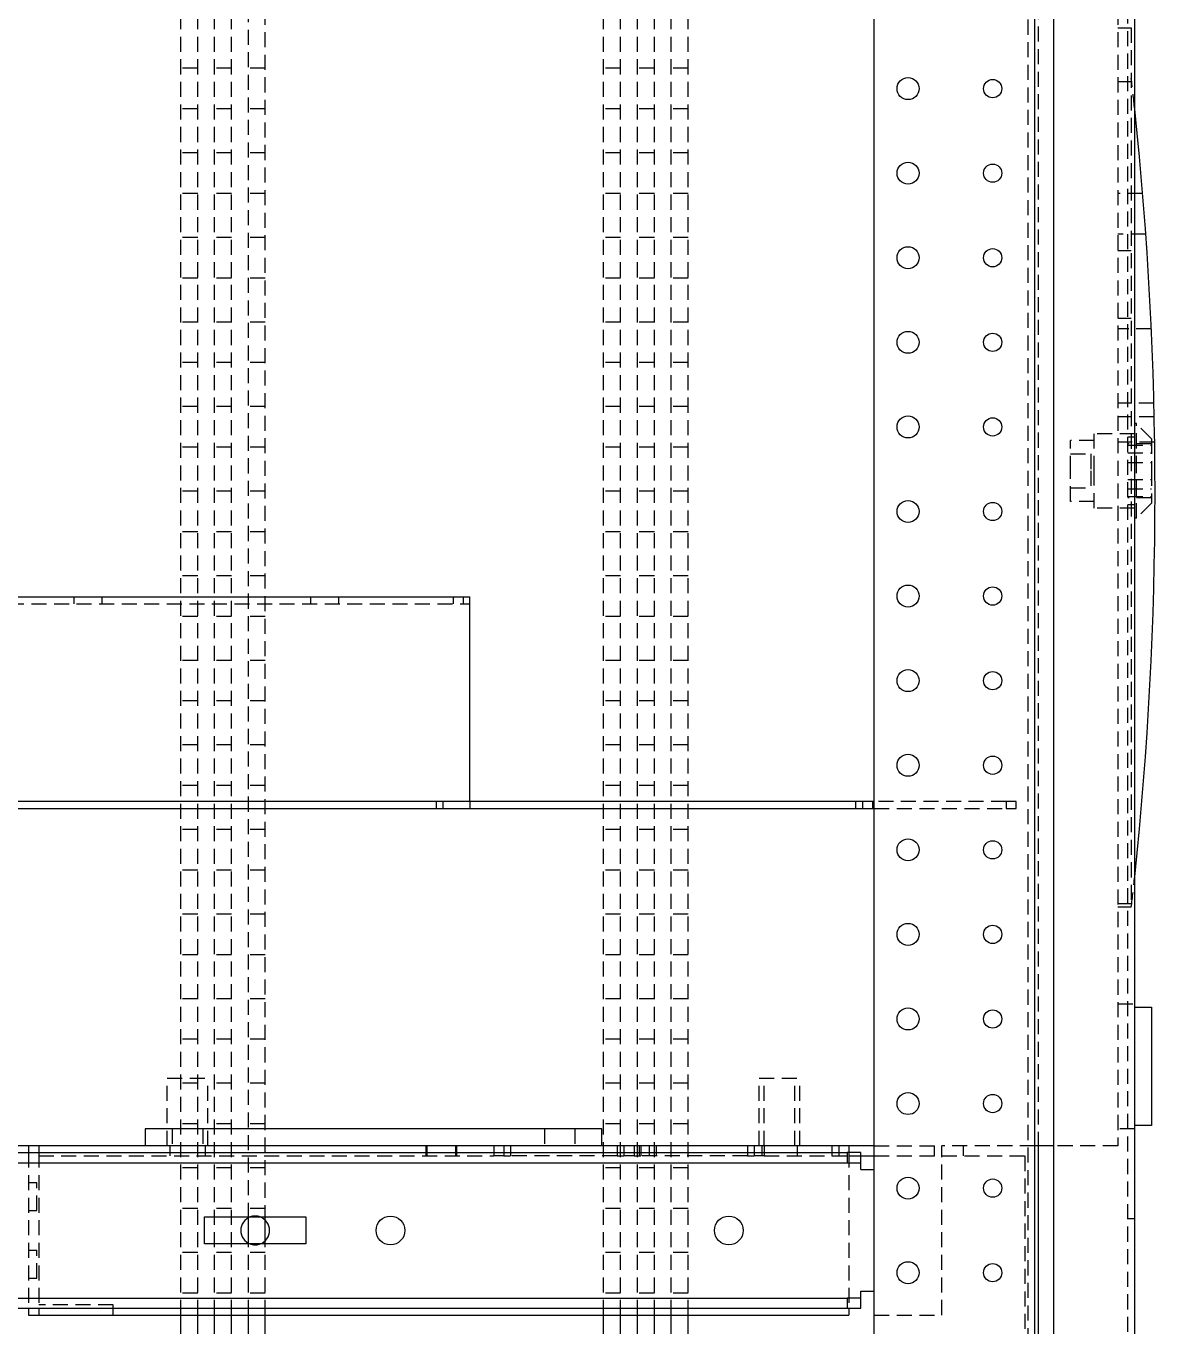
# Model space of a CAD drawing. Header units: millimetres. Extents: x -116965 to 323937, y 291661 to 566926.
# Drawn here: x -11936.8 to -11698.4, y 326147.3 to 326421.8 of the extents above; entities that cross this region are included whole.
import ezdxf

# ---------------------------------------------------------------- set-up
doc = ezdxf.new("R2010")
doc.units = ezdxf.units.MM
doc.linetypes.add('HIDDEN2', pattern=[4.7625, 3.175, -1.5875])
doc.layers.add('ALPHA', color=255, linetype='Continuous')
doc.layers.add('Pointille_Court', color=40, linetype='HIDDEN2', lineweight=25)

msp = doc.modelspace()

# ---------------------------------------------------------------- linework, layer by layer
at = {"layer": 'ALPHA'}
for p, q in [((-11757.658354, 325881.804662), (-11757.658354, 326596.090376)), ((-11723.729782, 325881.804662), (-11723.729782, 326596.090376)), ((-11719.801211, 326539.661805), (-11719.801211, 326116.090376)), ((-11702.658354, 326116.090376), (-11702.658354, 326539.661805)), ((-12116.586925, 326301.268947), (-11843.015496, 326301.268947)), ((-11843.015496, 326258.054662), (-11843.015496, 326301.268947)), ((-11757.658354, 326258.054662), (-12118.372639, 326258.054662)), ((-12118.372639, 326256.62609), (-11757.658354, 326256.62609)), ((-11702.658354, 326214.661805), (-11699.086925, 326214.661805)), ((-11699.086925, 326214.661805), (-11699.086925, 326189.661805)), ((-11911.586925, 326188.947519), (-11911.586925, 326185.37609)), ((-11815.158354, 326188.947519), (-11911.586925, 326188.947519)), ((-11815.158354, 326185.37609), (-11815.158354, 326188.947519)), ((-11699.086925, 326189.661805), (-11702.658354, 326189.661805)), ((-11936.229782, 326185.37609), (-11958.729782, 326185.37609)), ((-11936.229782, 326185.37609), (-11936.229782, 326183.947519)), ((-11934.086925, 326185.37609), (-11936.229782, 326185.37609)), ((-11763.015496, 326185.37609), (-11934.086925, 326185.37609)), ((-11934.086925, 326185.37609), (-11934.086925, 326183.947519)), ((-11757.658354, 326185.37609), (-11763.015496, 326185.37609)), ((-11763.015496, 326185.37609), (-11763.015496, 326183.947519)), ((-11719.801211, 326185.37609), (-11723.729782, 326185.37609)), ((-11723.015496, 326185.37609), (-11723.015496, 326117.518947)), ((-12112.658354, 326183.947519), (-11763.372639, 326183.947519)), ((-12112.658354, 326181.804662), (-11763.372639, 326181.804662)), ((-11763.372639, 326183.947519), (-11763.372639, 326181.804662)), ((-11760.515496, 326183.947519), (-11763.372639, 326183.947519)), ((-11763.372639, 326181.804662), (-11760.515496, 326181.804662)), ((-11760.515496, 326181.804662), (-11760.515496, 326183.947519)), ((-11760.515496, 326183.233233), (-11757.658354, 326183.233233)), ((-11760.515496, 326180.37609), (-11760.515496, 326181.804662)), ((-11760.515496, 326180.37609), (-11757.658354, 326180.37609)), ((-11899.086925, 326164.661805), (-11899.086925, 326170.37609)), ((-11899.086925, 326170.37609), (-11877.658354, 326170.37609)), ((-11889.801211, 326164.840376), (-11889.801211, 326170.197519)), ((-11886.229782, 326165.368663), (-11886.229782, 326169.669232)), ((-11877.658354, 326170.37609), (-11877.658354, 326164.661805)), ((-11877.658354, 326164.661805), (-11899.086925, 326164.661805)), ((-11760.515496, 326154.661805), (-11757.658354, 326154.661805)), ((-11760.515496, 326153.233233), (-11760.515496, 326154.661805)), ((-12112.658354, 326153.233233), (-11763.372639, 326153.233233)), ((-11763.372639, 326153.233233), (-11763.372639, 326151.090376)), ((-11760.515496, 326153.233233), (-11763.372639, 326153.233233)), ((-11760.515496, 326151.090376), (-11760.515496, 326153.233233)), ((-12112.658354, 326151.090376), (-11763.372639, 326151.090376)), ((-11936.229782, 326151.090376), (-11936.229782, 326149.661805)), ((-11936.229782, 326149.661805), (-11934.086925, 326149.661805)), ((-11934.086925, 326151.090376), (-11934.086925, 326149.661805)), ((-11934.086925, 326149.661805), (-11763.015496, 326149.661805)), ((-11904.086925, 326085.733233), (-11904.086925, 326149.661805)), ((-11900.515496, 326085.733233), (-11900.515496, 326149.661805)), ((-11896.944068, 326085.733233), (-11896.944068, 326149.661805)), ((-11893.372639, 326085.733233), (-11893.372639, 326149.661805)), ((-11889.801211, 326085.733233), (-11889.801211, 326149.661805)), ((-11886.229782, 326085.733233), (-11886.229782, 326149.661805)), ((-11814.801211, 326085.733233), (-11814.801211, 326149.661805)), ((-11811.229782, 326085.733233), (-11811.229782, 326149.661805)), ((-11807.658354, 326082.161805), (-11807.658354, 326149.661805)), ((-11804.086925, 326082.161805), (-11804.086925, 326149.661805)), ((-11800.515496, 326082.161805), (-11800.515496, 326149.661805)), ((-11796.944068, 326082.161805), (-11796.944068, 326149.661805)), ((-11763.372639, 326151.090376), (-11760.515496, 326151.090376)), ((-11763.015496, 326151.090376), (-11763.015496, 326149.661805))]:
    msp.add_line(p, q, dxfattribs=at)
for centre, radius in [((-11750.515496, 326408.590376), 2.321429), ((-11732.658354, 326408.590376), 1.928571), ((-11750.515496, 326390.733233), 2.321429), ((-11732.658354, 326390.733233), 1.928571), ((-11750.515496, 326372.87609), 2.321429), ((-11732.658354, 326372.87609), 1.928571), ((-11750.515496, 326355.018947), 2.321429), ((-11732.658354, 326355.018947), 1.928571), ((-11750.515496, 326337.161805), 2.321429), ((-11732.658354, 326337.161805), 1.928571), ((-11750.515496, 326319.304662), 2.321429), ((-11732.658354, 326319.304662), 1.928571), ((-11750.515496, 326301.447519), 2.321429), ((-11732.658354, 326301.447519), 1.928571), ((-11750.515496, 326283.590376), 2.321429), ((-11732.658354, 326283.590376), 1.928571), ((-11750.515496, 326265.733233), 2.321429), ((-11732.658354, 326265.733233), 1.928571), ((-11750.515496, 326247.87609), 2.321429), ((-11732.658354, 326247.87609), 1.928571), ((-11750.515496, 326230.018947), 2.321429), ((-11732.658354, 326230.018947), 1.928571), ((-11750.515496, 326212.161805), 2.321429), ((-11732.658354, 326212.161805), 1.928571), ((-11750.515496, 326194.304662), 2.321429), ((-11732.658354, 326194.304662), 1.928571), ((-11750.515496, 326176.447519), 2.321429), ((-11732.658354, 326176.447519), 1.928571), ((-11859.801211, 326167.518947), 3.035714), ((-11788.372639, 326167.518947), 3.035714), ((-11750.515496, 326158.590376), 2.321429), ((-11732.658354, 326158.590376), 1.928571)]:
    msp.add_circle(centre, radius, dxfattribs=at)
for centre, radius, start, end in [((-12466.497639, 326323.233233), 768.125, 353.944703388, 6.055296612), ((-11888.372639, 326167.518947), 3.035714, 109.74992279, 250.25007721), ((-11888.372639, 326167.518947), 3.035714, 289.74992279, 70.25007721)]:
    msp.add_arc(centre, radius, start, end, dxfattribs=at)
at = {"layer": 'Pointille_Court'}
for p, q in [((-11725.158354, 325881.804662), (-11725.158354, 326596.090376)), ((-11704.086925, 326117.518947), (-11704.086925, 326538.233233)), ((-11904.086925, 326149.661805), (-11904.086925, 326498.947519)), ((-11900.515496, 326149.661805), (-11900.515496, 326498.947519)), ((-11896.944068, 326149.661805), (-11896.944068, 326498.947519)), ((-11893.372639, 326149.661805), (-11893.372639, 326498.947519)), ((-11889.801211, 326170.197519), (-11889.801211, 326498.947519)), ((-11886.229782, 326169.669232), (-11886.229782, 326498.947519)), ((-11814.801211, 326149.661805), (-11814.801211, 326497.87609)), ((-11811.229782, 326149.661805), (-11811.229782, 326494.304662)), ((-11723.015496, 326469.304662), (-11723.015496, 326185.37609)), ((-11807.658354, 326149.661805), (-11807.658354, 326452.161805)), ((-11804.086925, 326149.661805), (-11804.086925, 326452.161805)), ((-11800.515496, 326149.661805), (-11800.515496, 326452.161805)), ((-11796.944068, 326149.661805), (-11796.944068, 326452.161805)), ((-11706.229782, 326444.304662), (-11706.229782, 326185.37609)), ((-11706.229782, 326421.447519), (-11703.372639, 326421.447519)), ((-11703.372639, 326421.447519), (-11703.372639, 326235.733233)), ((-11900.515496, 326412.87609), (-11904.086925, 326412.87609)), ((-11893.372639, 326412.87609), (-11896.944068, 326412.87609)), ((-11886.229782, 326412.87609), (-11889.801211, 326412.87609)), ((-11811.229782, 326412.87609), (-11814.801211, 326412.87609)), ((-11804.086925, 326412.87609), (-11807.658354, 326412.87609)), ((-11796.944068, 326412.87609), (-11800.515496, 326412.87609)), ((-11703.291078, 326410.018947), (-11706.229782, 326410.018947)), ((-11900.515496, 326404.304662), (-11904.086925, 326404.304662)), ((-11893.372639, 326404.304662), (-11896.944068, 326404.304662)), ((-11886.229782, 326404.304662), (-11889.801211, 326404.304662)), ((-11811.229782, 326404.304662), (-11814.801211, 326404.304662)), ((-11804.086925, 326404.304662), (-11807.658354, 326404.304662)), ((-11796.944068, 326404.304662), (-11800.515496, 326404.304662)), ((-11900.515496, 326395.018947), (-11904.086925, 326395.018947)), ((-11893.372639, 326395.018947), (-11896.944068, 326395.018947)), ((-11886.229782, 326395.018947), (-11889.801211, 326395.018947)), ((-11811.229782, 326395.018947), (-11814.801211, 326395.018947)), ((-11804.086925, 326395.018947), (-11807.658354, 326395.018947)), ((-11796.944068, 326395.018947), (-11800.515496, 326395.018947)), ((-11900.515496, 326386.447519), (-11904.086925, 326386.447519)), ((-11893.372639, 326386.447519), (-11896.944068, 326386.447519)), ((-11886.229782, 326386.447519), (-11889.801211, 326386.447519)), ((-11811.229782, 326386.447519), (-11814.801211, 326386.447519)), ((-11804.086925, 326386.447519), (-11807.658354, 326386.447519)), ((-11796.944068, 326386.447519), (-11800.515496, 326386.447519)), ((-11700.978228, 326386.447519), (-11706.229782, 326386.447519)), ((-11900.515496, 326377.161805), (-11904.086925, 326377.161805)), ((-11893.372639, 326377.161805), (-11896.944068, 326377.161805)), ((-11886.229782, 326377.161805), (-11889.801211, 326377.161805)), ((-11811.229782, 326377.161805), (-11814.801211, 326377.161805)), ((-11804.086925, 326377.161805), (-11807.658354, 326377.161805)), ((-11796.944068, 326377.161805), (-11800.515496, 326377.161805)), ((-11700.318696, 326377.87609), (-11706.229782, 326377.87609)), ((-11703.372639, 326374.304662), (-11706.229782, 326374.304662)), ((-11900.515496, 326368.590376), (-11904.086925, 326368.590376)), ((-11893.372639, 326368.590376), (-11896.944068, 326368.590376)), ((-11886.229782, 326368.590376), (-11889.801211, 326368.590376)), ((-11811.229782, 326368.590376), (-11814.801211, 326368.590376)), ((-11804.086925, 326368.590376), (-11807.658354, 326368.590376)), ((-11796.944068, 326368.590376), (-11800.515496, 326368.590376)), ((-11703.372639, 326360.018947), (-11706.229782, 326360.018947)), ((-11900.515496, 326359.304662), (-11904.086925, 326359.304662)), ((-11893.372639, 326359.304662), (-11896.944068, 326359.304662)), ((-11886.229782, 326359.304662), (-11889.801211, 326359.304662)), ((-11811.229782, 326359.304662), (-11814.801211, 326359.304662)), ((-11804.086925, 326359.304662), (-11807.658354, 326359.304662)), ((-11796.944068, 326359.304662), (-11800.515496, 326359.304662)), ((-11699.154243, 326357.87609), (-11706.229782, 326357.87609)), ((-11900.515496, 326350.733233), (-11904.086925, 326350.733233)), ((-11893.372639, 326350.733233), (-11896.944068, 326350.733233)), ((-11886.229782, 326350.733233), (-11889.801211, 326350.733233)), ((-11811.229782, 326350.733233), (-11814.801211, 326350.733233)), ((-11804.086925, 326350.733233), (-11807.658354, 326350.733233)), ((-11796.944068, 326350.733233), (-11800.515496, 326350.733233)), ((-11900.515496, 326341.447519), (-11904.086925, 326341.447519)), ((-11893.372639, 326341.447519), (-11896.944068, 326341.447519)), ((-11886.229782, 326341.447519), (-11889.801211, 326341.447519)), ((-11811.229782, 326341.447519), (-11814.801211, 326341.447519)), ((-11804.086925, 326341.447519), (-11807.658354, 326341.447519)), ((-11796.944068, 326341.447519), (-11800.515496, 326341.447519)), ((-11698.605899, 326342.161805), (-11706.229782, 326342.161805)), ((-11698.540788, 326339.304662), (-11706.229782, 326339.304662)), ((-11702.658354, 326335.733233), (-11711.229782, 326335.733233)), ((-11711.229782, 326327.87609), (-11711.229782, 326335.733233)), ((-11702.301211, 326337.87609), (-11702.658354, 326337.87609)), ((-11699.086925, 326334.661805), (-11702.301211, 326337.87609)), ((-11702.301211, 326327.87609), (-11702.301211, 326337.87609)), ((-11900.515496, 326332.87609), (-11904.086925, 326332.87609)), ((-11893.372639, 326332.87609), (-11896.944068, 326332.87609)), ((-11886.229782, 326332.87609), (-11889.801211, 326332.87609)), ((-11811.229782, 326332.87609), (-11814.801211, 326332.87609)), ((-11804.086925, 326332.87609), (-11807.658354, 326332.87609)), ((-11796.944068, 326332.87609), (-11800.515496, 326332.87609)), ((-11711.229782, 326334.304662), (-11716.229782, 326334.304662)), ((-11716.229782, 326327.87609), (-11716.229782, 326334.304662)), ((-11698.447368, 326333.947519), (-11706.229782, 326333.947519)), ((-11702.658354, 326335.018947), (-11704.086925, 326335.018947)), ((-11699.086925, 326333.590376), (-11704.086925, 326333.590376)), ((-11704.086925, 326333.307128), (-11699.086925, 326333.307128)), ((-11699.086925, 326334.661805), (-11699.086925, 326327.87609)), ((-11716.229782, 326331.447519), (-11711.944068, 326331.447519)), ((-11711.944068, 326331.447519), (-11711.944068, 326327.87609)), ((-11704.086925, 326331.655735), (-11699.086925, 326331.655735)), ((-11716.229782, 326321.447519), (-11716.229782, 326327.87609)), ((-11711.944068, 326327.87609), (-11711.944068, 326324.304662)), ((-11711.229782, 326320.018947), (-11711.229782, 326327.87609)), ((-11704.086925, 326329.661805), (-11699.086925, 326329.661805)), ((-11702.301211, 326317.87609), (-11702.301211, 326327.87609)), ((-11699.086925, 326327.87609), (-11699.086925, 326321.090376)), ((-11704.086925, 326326.090376), (-11699.086925, 326326.090376)), ((-11900.515496, 326323.590376), (-11904.086925, 326323.590376)), ((-11893.372639, 326323.590376), (-11896.944068, 326323.590376)), ((-11886.229782, 326323.590376), (-11889.801211, 326323.590376)), ((-11811.229782, 326323.590376), (-11814.801211, 326323.590376)), ((-11804.086925, 326323.590376), (-11807.658354, 326323.590376)), ((-11796.944068, 326323.590376), (-11800.515496, 326323.590376)), ((-11716.229782, 326324.304662), (-11711.944068, 326324.304662)), ((-11704.086925, 326324.096445), (-11699.086925, 326324.096445)), ((-11704.086925, 326322.445052), (-11699.086925, 326322.445052)), ((-11699.086925, 326322.161805), (-11704.086925, 326322.161805)), ((-11711.229782, 326321.447519), (-11716.229782, 326321.447519)), ((-11702.658354, 326320.018947), (-11711.229782, 326320.018947)), ((-11702.658354, 326320.733233), (-11704.086925, 326320.733233)), ((-11699.086925, 326321.090376), (-11702.301211, 326317.87609)), ((-11702.301211, 326317.87609), (-11702.658354, 326317.87609)), ((-11900.515496, 326315.018947), (-11904.086925, 326315.018947)), ((-11893.372639, 326315.018947), (-11896.944068, 326315.018947)), ((-11886.229782, 326315.018947), (-11889.801211, 326315.018947)), ((-11811.229782, 326315.018947), (-11814.801211, 326315.018947)), ((-11804.086925, 326315.018947), (-11807.658354, 326315.018947)), ((-11796.944068, 326315.018947), (-11800.515496, 326315.018947)), ((-11900.515496, 326305.733233), (-11904.086925, 326305.733233)), ((-11893.372639, 326305.733233), (-11896.944068, 326305.733233)), ((-11886.229782, 326305.733233), (-11889.801211, 326305.733233)), ((-11811.229782, 326305.733233), (-11814.801211, 326305.733233)), ((-11804.086925, 326305.733233), (-11807.658354, 326305.733233)), ((-11796.944068, 326305.733233), (-11800.515496, 326305.733233)), ((-12116.586925, 326299.840376), (-11843.015496, 326299.840376)), ((-11926.694068, 326301.268947), (-11926.694068, 326299.840376)), ((-11920.765496, 326301.268947), (-11920.765496, 326299.840376)), ((-11876.694068, 326301.268947), (-11876.694068, 326299.840376)), ((-11870.765496, 326301.268947), (-11870.765496, 326299.840376)), ((-11846.586925, 326301.268947), (-11846.586925, 326299.840376)), ((-11844.444068, 326301.268947), (-11844.444068, 326299.840376)), ((-11900.515496, 326297.161805), (-11904.086925, 326297.161805)), ((-11893.372639, 326297.161805), (-11896.944068, 326297.161805)), ((-11886.229782, 326297.161805), (-11889.801211, 326297.161805)), ((-11811.229782, 326297.161805), (-11814.801211, 326297.161805)), ((-11804.086925, 326297.161805), (-11807.658354, 326297.161805)), ((-11796.944068, 326297.161805), (-11800.515496, 326297.161805)), ((-11900.515496, 326287.87609), (-11904.086925, 326287.87609)), ((-11893.372639, 326287.87609), (-11896.944068, 326287.87609)), ((-11886.229782, 326287.87609), (-11889.801211, 326287.87609)), ((-11811.229782, 326287.87609), (-11814.801211, 326287.87609)), ((-11804.086925, 326287.87609), (-11807.658354, 326287.87609)), ((-11796.944068, 326287.87609), (-11800.515496, 326287.87609)), ((-11900.515496, 326279.304662), (-11904.086925, 326279.304662)), ((-11893.372639, 326279.304662), (-11896.944068, 326279.304662)), ((-11886.229782, 326279.304662), (-11889.801211, 326279.304662)), ((-11811.229782, 326279.304662), (-11814.801211, 326279.304662)), ((-11804.086925, 326279.304662), (-11807.658354, 326279.304662)), ((-11796.944068, 326279.304662), (-11800.515496, 326279.304662)), ((-11900.515496, 326270.018947), (-11904.086925, 326270.018947)), ((-11893.372639, 326270.018947), (-11896.944068, 326270.018947)), ((-11886.229782, 326270.018947), (-11889.801211, 326270.018947)), ((-11811.229782, 326270.018947), (-11814.801211, 326270.018947)), ((-11804.086925, 326270.018947), (-11807.658354, 326270.018947)), ((-11796.944068, 326270.018947), (-11800.515496, 326270.018947)), ((-11900.515496, 326261.447519), (-11904.086925, 326261.447519)), ((-11893.372639, 326261.447519), (-11896.944068, 326261.447519)), ((-11886.229782, 326261.447519), (-11889.801211, 326261.447519)), ((-11811.229782, 326261.447519), (-11814.801211, 326261.447519)), ((-11804.086925, 326261.447519), (-11807.658354, 326261.447519)), ((-11796.944068, 326261.447519), (-11800.515496, 326261.447519)), ((-11850.158354, 326258.054662), (-11850.158354, 326256.62609)), ((-11848.729782, 326258.054662), (-11848.729782, 326256.62609)), ((-11843.015496, 326258.054662), (-11843.015496, 326256.62609)), ((-11761.586925, 326258.054662), (-11761.586925, 326256.62609)), ((-11760.158354, 326258.054662), (-11760.158354, 326256.62609)), ((-11758.015496, 326258.054662), (-11758.015496, 326256.62609)), ((-11729.801211, 326258.054662), (-11757.658354, 326258.054662)), ((-11757.658354, 326256.62609), (-11729.801211, 326256.62609)), ((-11729.801211, 326258.054662), (-11729.801211, 326256.62609)), ((-11727.658354, 326258.054662), (-11729.801211, 326258.054662)), ((-11729.801211, 326256.62609), (-11727.658354, 326256.62609)), ((-11727.658354, 326256.62609), (-11727.658354, 326258.054662)), ((-11900.515496, 326252.161805), (-11904.086925, 326252.161805)), ((-11893.372639, 326252.161805), (-11896.944068, 326252.161805)), ((-11886.229782, 326252.161805), (-11889.801211, 326252.161805)), ((-11811.229782, 326252.161805), (-11814.801211, 326252.161805)), ((-11804.086925, 326252.161805), (-11807.658354, 326252.161805)), ((-11796.944068, 326252.161805), (-11800.515496, 326252.161805)), ((-11900.515496, 326243.590376), (-11904.086925, 326243.590376)), ((-11893.372639, 326243.590376), (-11896.944068, 326243.590376)), ((-11886.229782, 326243.590376), (-11889.801211, 326243.590376)), ((-11811.229782, 326243.590376), (-11814.801211, 326243.590376)), ((-11804.086925, 326243.590376), (-11807.658354, 326243.590376)), ((-11796.944068, 326243.590376), (-11800.515496, 326243.590376)), ((-11900.515496, 326234.304662), (-11904.086925, 326234.304662)), ((-11893.372639, 326234.304662), (-11896.944068, 326234.304662)), ((-11886.229782, 326234.304662), (-11889.801211, 326234.304662)), ((-11811.229782, 326234.304662), (-11814.801211, 326234.304662)), ((-11804.086925, 326234.304662), (-11807.658354, 326234.304662)), ((-11796.944068, 326234.304662), (-11800.515496, 326234.304662)), ((-11703.372639, 326236.447519), (-11706.229782, 326236.447519)), ((-11703.372639, 326235.733233), (-11706.229782, 326235.733233)), ((-11703.291078, 326236.447519), (-11703.372639, 326236.447519)), ((-11900.515496, 326225.733233), (-11904.086925, 326225.733233)), ((-11893.372639, 326225.733233), (-11896.944068, 326225.733233)), ((-11886.229782, 326225.733233), (-11889.801211, 326225.733233)), ((-11811.229782, 326225.733233), (-11814.801211, 326225.733233)), ((-11804.086925, 326225.733233), (-11807.658354, 326225.733233)), ((-11796.944068, 326225.733233), (-11800.515496, 326225.733233)), ((-11900.515496, 326216.447519), (-11904.086925, 326216.447519)), ((-11893.372639, 326216.447519), (-11896.944068, 326216.447519)), ((-11886.229782, 326216.447519), (-11889.801211, 326216.447519)), ((-11811.229782, 326216.447519), (-11814.801211, 326216.447519)), ((-11804.086925, 326216.447519), (-11807.658354, 326216.447519)), ((-11796.944068, 326216.447519), (-11800.515496, 326216.447519)), ((-11706.229782, 326215.37609), (-11702.658354, 326215.37609)), ((-11900.515496, 326207.87609), (-11904.086925, 326207.87609)), ((-11893.372639, 326207.87609), (-11896.944068, 326207.87609)), ((-11886.229782, 326207.87609), (-11889.801211, 326207.87609)), ((-11811.229782, 326207.87609), (-11814.801211, 326207.87609)), ((-11804.086925, 326207.87609), (-11807.658354, 326207.87609)), ((-11796.944068, 326207.87609), (-11800.515496, 326207.87609)), ((-11906.944068, 326185.37609), (-11906.944068, 326199.661805)), ((-11906.944068, 326199.661805), (-11898.372639, 326199.661805)), ((-11900.515496, 326198.590376), (-11904.086925, 326198.590376)), ((-11898.372639, 326185.37609), (-11898.372639, 326199.661805)), ((-11893.372639, 326198.590376), (-11896.944068, 326198.590376)), ((-11886.229782, 326198.590376), (-11889.801211, 326198.590376)), ((-11811.229782, 326198.590376), (-11814.801211, 326198.590376)), ((-11804.086925, 326198.590376), (-11807.658354, 326198.590376)), ((-11796.944068, 326198.590376), (-11800.515496, 326198.590376)), ((-11781.944068, 326185.37609), (-11781.944068, 326199.661805)), ((-11781.944068, 326199.661805), (-11773.372639, 326199.661805)), ((-11780.872639, 326185.37609), (-11780.872639, 326199.661805)), ((-11774.444068, 326185.37609), (-11774.444068, 326199.661805)), ((-11773.372639, 326185.37609), (-11773.372639, 326199.661805)), ((-11900.515496, 326190.018947), (-11904.086925, 326190.018947)), ((-11893.372639, 326190.018947), (-11896.944068, 326190.018947)), ((-11886.229782, 326190.018947), (-11889.801211, 326190.018947)), ((-11811.229782, 326190.018947), (-11814.801211, 326190.018947)), ((-11804.086925, 326190.018947), (-11807.658354, 326190.018947)), ((-11796.944068, 326190.018947), (-11800.515496, 326190.018947)), ((-11905.872639, 326188.947519), (-11905.872639, 326185.37609)), ((-11899.444068, 326188.947519), (-11899.444068, 326185.37609)), ((-11827.301211, 326188.947519), (-11827.301211, 326185.37609)), ((-11820.872639, 326188.947519), (-11820.872639, 326185.37609)), ((-11702.658354, 326188.947519), (-11706.229782, 326188.947519)), ((-11906.408354, 326185.37609), (-11906.408354, 326183.233233)), ((-11898.908354, 326185.37609), (-11898.908354, 326183.233233)), ((-11852.336925, 326185.37609), (-11852.336925, 326183.233233)), ((-11852.122639, 326185.37609), (-11852.122639, 326183.233233)), ((-11846.051211, 326185.37609), (-11846.051211, 326183.233233)), ((-11845.836925, 326185.37609), (-11845.836925, 326183.233233)), ((-11838.015496, 326185.37609), (-11838.015496, 326183.233233)), ((-11835.872639, 326185.37609), (-11835.872639, 326183.233233)), ((-11834.444068, 326185.37609), (-11834.444068, 326183.233233)), ((-11811.944068, 326185.37609), (-11811.944068, 326183.233233)), ((-11810.515496, 326185.37609), (-11810.515496, 326183.233233)), ((-11808.372639, 326185.37609), (-11808.372639, 326183.233233)), ((-11807.301211, 326185.37609), (-11807.301211, 326183.233233)), ((-11806.944068, 326185.37609), (-11806.944068, 326183.233233)), ((-11805.158354, 326185.37609), (-11805.158354, 326183.233233)), ((-11803.729782, 326185.37609), (-11803.729782, 326183.233233)), ((-11784.444068, 326185.37609), (-11784.444068, 326183.233233)), ((-11783.015496, 326185.37609), (-11783.015496, 326183.233233)), ((-11781.408354, 326185.37609), (-11781.408354, 326183.233233)), ((-11780.872639, 326185.37609), (-11780.872639, 326183.233233)), ((-11773.908354, 326185.37609), (-11773.908354, 326183.233233)), ((-11766.586925, 326185.37609), (-11766.586925, 326183.233233)), ((-11765.158354, 326185.37609), (-11765.158354, 326183.233233)), ((-11757.658354, 326185.37609), (-11743.372639, 326185.37609)), ((-11744.979782, 326185.37609), (-11744.979782, 326183.233233)), ((-11743.372639, 326149.661805), (-11743.372639, 326185.37609)), ((-11723.729782, 326185.37609), (-11743.372639, 326185.37609)), ((-11738.908354, 326185.37609), (-11738.908354, 326183.233233)), ((-11706.229782, 326185.37609), (-11719.801211, 326185.37609)), ((-11936.229782, 326183.947519), (-11936.229782, 326151.090376)), ((-11934.086925, 326183.947519), (-11934.086925, 326151.090376)), ((-11934.086925, 326183.233233), (-11838.015496, 326183.233233)), ((-11835.872639, 326183.233233), (-11838.015496, 326183.233233)), ((-11835.872639, 326183.233233), (-11834.444068, 326183.233233)), ((-11811.944068, 326183.233233), (-11834.444068, 326183.233233)), ((-11811.944068, 326183.233233), (-11810.515496, 326183.233233)), ((-11808.372639, 326183.233233), (-11810.515496, 326183.233233)), ((-11808.372639, 326183.233233), (-11806.944068, 326183.233233)), ((-11784.444068, 326183.233233), (-11806.944068, 326183.233233)), ((-11784.444068, 326183.233233), (-11783.015496, 326183.233233)), ((-11780.872639, 326183.233233), (-11783.015496, 326183.233233)), ((-11780.872639, 326183.233233), (-11763.015496, 326183.233233)), ((-11763.015496, 326183.947519), (-11763.015496, 326151.090376)), ((-11763.015496, 326183.233233), (-11760.515496, 326183.233233)), ((-11757.658354, 326183.233233), (-11725.872639, 326183.233233)), ((-11725.872639, 326183.233233), (-11725.872639, 326116.804662)), ((-11900.515496, 326180.733233), (-11904.086925, 326180.733233)), ((-11893.372639, 326180.733233), (-11896.944068, 326180.733233)), ((-11886.229782, 326180.733233), (-11889.801211, 326180.733233)), ((-11811.229782, 326180.733233), (-11814.801211, 326180.733233)), ((-11804.086925, 326180.733233), (-11807.658354, 326180.733233)), ((-11796.944068, 326180.733233), (-11800.515496, 326180.733233)), ((-11936.229782, 326177.62609), (-11934.444068, 326177.62609)), ((-11934.444068, 326171.697519), (-11934.444068, 326177.62609)), ((-11936.229782, 326171.697519), (-11934.444068, 326171.697519)), ((-11900.515496, 326172.161805), (-11904.086925, 326172.161805)), ((-11893.372639, 326172.161805), (-11896.944068, 326172.161805)), ((-11886.229782, 326172.161805), (-11889.801211, 326172.161805)), ((-11811.229782, 326172.161805), (-11814.801211, 326172.161805)), ((-11804.086925, 326172.161805), (-11807.658354, 326172.161805)), ((-11796.944068, 326172.161805), (-11800.515496, 326172.161805)), ((-11704.086925, 326170.018947), (-11702.658354, 326170.018947)), ((-11886.229782, 326149.661805), (-11886.229782, 326165.368663)), ((-11936.229782, 326163.340376), (-11934.444068, 326163.340376)), ((-11934.444068, 326157.411805), (-11934.444068, 326163.340376)), ((-11900.515496, 326162.87609), (-11904.086925, 326162.87609)), ((-11893.372639, 326162.87609), (-11896.944068, 326162.87609)), ((-11889.801211, 326149.661805), (-11889.801211, 326164.840376)), ((-11886.229782, 326162.87609), (-11889.801211, 326162.87609)), ((-11811.229782, 326162.87609), (-11814.801211, 326162.87609)), ((-11804.086925, 326162.87609), (-11807.658354, 326162.87609)), ((-11796.944068, 326162.87609), (-11800.515496, 326162.87609)), ((-11936.229782, 326157.411805), (-11934.444068, 326157.411805)), ((-11900.515496, 326154.304662), (-11904.086925, 326154.304662)), ((-11893.372639, 326154.304662), (-11896.944068, 326154.304662)), ((-11886.229782, 326154.304662), (-11889.801211, 326154.304662)), ((-11811.229782, 326154.304662), (-11814.801211, 326154.304662)), ((-11804.086925, 326154.304662), (-11807.658354, 326154.304662)), ((-11796.944068, 326154.304662), (-11800.515496, 326154.304662)), ((-11918.372639, 326151.804662), (-11934.086925, 326151.804662)), ((-11918.372639, 326149.661805), (-11918.372639, 326151.804662)), ((-11757.658354, 326149.661805), (-11743.372639, 326149.661805))]:
    msp.add_line(p, q, dxfattribs=at)
for centre, radius, start, end in [((-12466.497639, 326323.233233), 768.125, 6.055296612, 6.540975847), ((-12466.497639, 326323.233233), 768.125, 353.459024153, 353.944703388), ((-11888.372639, 326167.518947), 3.035714, 90, 109.74992279), ((-11888.372639, 326167.518947), 3.035714, 70.25007721, 90), ((-11888.372639, 326167.518947), 3.035714, 250.25007721, 289.74992279)]:
    msp.add_arc(centre, radius, start, end, dxfattribs=at)

doc.saveas('drawing.dxf')
